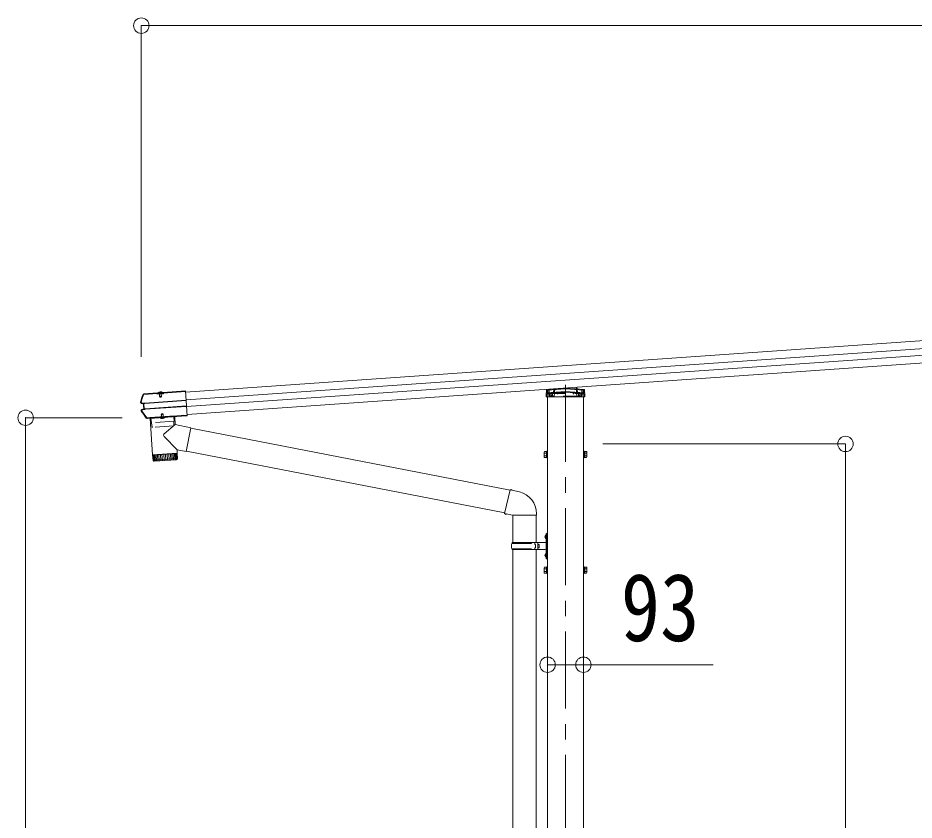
# Model space of a CAD drawing. Units: millimetres at full size, sheet at 1:40; details may follow other scales. Extents: x -11243 to 11243, y -7760 to 7760.
# Drawn here: x 1340 to 3664, y -2889 to -808 of the extents above; entities that cross this region are included whole.
import ezdxf
from ezdxf.enums import TextEntityAlignment as Align

# ---------------------------------------------------------------- set-up
doc = ezdxf.new("R2010")
doc.units = ezdxf.units.MM
doc.header["$LTSCALE"] = 40
doc.header["$PDMODE"] = 32
doc.header["$PDSIZE"] = 40
doc.linetypes.add('CHAIN1', pattern=[8, 5, -1, 1, -1])
doc.linetypes.add('DASHED1', pattern=[1.8, 1.2, -0.6])
for name, color, linetype, lineweight in [('0-1_本体', 5, 'CHAIN1', 9), ('0-3_ELV2', 4, 'Continuous', 9), ('0-6_OTH_LINE', 6, 'Continuous', 9), ('0-9_OUTLINE', 7, 'Continuous', 9)]:
    doc.layers.add(name, color=color, linetype=linetype, lineweight=lineweight)
doc.styles.add('ＭＳ ゴシック', font='')
doc.styles.get('ＭＳ ゴシック').set_extended_font_data('MS Gothic')

msp = doc.modelspace()

# ---------------------------------------------------------------- linework, layer by layer
at = {"layer": '0-1_本体'}
msp.add_line((2760.2, -1759.8), (2760.2, -4459.08), dxfattribs=at)
at = {"layer": '0-3_ELV2'}
for p, q in [((6637.41, -1438.81), (1774.85, -1778.83)), ((6638.83, -1459.12), (1776.27, -1799.14)), ((6640.04, -1476.36), (1777.47, -1816.38)), ((6641.46, -1496.67), (1778.89, -1836.69)), ((2790.01, -1766.01), (2790.3, -1770.65)), ((1666.49, -1783.22), (1666.3, -1783.36)), ((1666.3, -1783.36), (1666.4, -1784.83)), ((1666.4, -1784.83), (1666.53, -1784.75)), ((1666.72, -1783.19), (1666.49, -1783.22)), ((1666.6, -1784.71), (1666.49, -1783.22)), ((1666.53, -1784.75), (1666.6, -1784.71)), ((1666.6, -1784.71), (1702.21, -1782.22)), ((1666.72, -1783.19), (1702.1, -1780.72)), ((1700.92, -1782.43), (1701.06, -1784.39)), ((1718.02, -1783.21), (1701.06, -1784.39)), ((1702.21, -1782.22), (1702.1, -1780.72)), ((1702.35, -1781.52), (1702.1, -1780.72)), ((1702.28, -1782.81), (1702.25, -1782.34)), ((1716.59, -1781.8), (1702.28, -1782.81)), ((1716.33, -1780.67), (1702.37, -1781.65)), ((1702.37, -1781.65), (1702.45, -1782.79)), ((1703.5, -1781.57), (1703.49, -1781.37)), ((1714.77, -1781.33), (1704.08, -1782.08)), ((1706.44, -1782.51), (1706.54, -1784.01)), ((1707.03, -1783.27), (1707.16, -1782.76)), ((1707.03, -1783.27), (1712.02, -1782.92)), ((1707.03, -1783.27), (1707.51, -1790.16)), ((1707.46, -1783.24), (1707.37, -1782.75)), ((1707.46, -1783.24), (1708.01, -1791.04)), ((1711.58, -1782.95), (1711.61, -1782.45)), ((1711.58, -1782.95), (1712.13, -1790.76)), ((1712.02, -1782.92), (1711.81, -1782.44)), ((1712.02, -1782.92), (1712.5, -1789.81)), ((1712.53, -1783.59), (1712.42, -1782.1)), ((1714.08, -1782.28), (1714.01, -1781.38)), ((1715.27, -1780.75), (1715.26, -1780.55)), ((1716.33, -1780.67), (1716.41, -1781.82)), ((1716.47, -1779.72), (1716.34, -1780.54)), ((1716.47, -1779.72), (1774.63, -1775.65)), ((1716.57, -1781.22), (1716.47, -1779.72)), ((1716.55, -1781.34), (1716.57, -1781.22)), ((1717.88, -1781.25), (1716.55, -1781.34)), ((1716.55, -1781.34), (1716.59, -1781.8)), ((1716.57, -1781.22), (1774.73, -1777.15)), ((1717.88, -1781.25), (1718.02, -1783.21)), ((1774.63, -1775.65), (1779.13, -1840.09)), ((2711.26, -1780.44), (2760.2, -1777.02)), ((2711.78, -1771.93), (2760.2, -1768.55)), ((2760.2, -1768.55), (2808.61, -1771.93)), ((2760.2, -1768.55), (2760.2, -1769.49)), ((2760.2, -1777.02), (2809.13, -1780.44)), ((2760.2, -1777.02), (2760.2, -1777.96)), ((2809.54, -1772.87), (2810.65, -1790.95)), ((1665.36, -1808.6), (1660.61, -1808.03)), ((1666.77, -1807.26), (1660.79, -1806.54)), ((1666.28, -1808.54), (1665.36, -1808.6)), ((1667.69, -1807.2), (1666.77, -1807.26)), ((1667.92, -1823.59), (1666.77, -1807.26)), ((1667, -1808.6), (1667.53, -1808.56)), ((1668.3, -1807.21), (1668.07, -1807.23)), ((1776.3, -1799.6), (1669.18, -1807.1)), ((1669.26, -1808.33), (1776.39, -1800.84)), ((1707.51, -1790.16), (1712.5, -1789.81)), ((1711.82, -1791.56), (1712.5, -1789.81)), ((2713.7, -4963.22), (2713.7, -1790.95)), ((2806.7, -4963.22), (2806.7, -1790.95)), ((1662.13, -1825.16), (1667.92, -1823.59)), ((1667.25, -1822.4), (1666.33, -1822.47)), ((1668.83, -1823.53), (1667.92, -1823.59)), ((1668.47, -1822.21), (1667.93, -1822.24)), ((1669.18, -1823.45), (1669.4, -1823.43)), ((1670.23, -1822.2), (1777.36, -1814.7)), ((1670.32, -1823.43), (1777.44, -1815.94)), ((1712.43, -1834.72), (1711.75, -1836.48)), ((1712.51, -1841.15), (1712.12, -1835.53)), ((1715.82, -1834.49), (1712.43, -1834.72)), ((1716.74, -1836.13), (1715.82, -1834.49)), ((1716.64, -1840.86), (1716.24, -1835.24)), ((1675.36, -1845.84), (1676.08, -1845.79)), ((1675.73, -1847.32), (1676.18, -1847.29)), ((1676.08, -1845.79), (1676.18, -1847.29)), ((1682.34, -1846.49), (1676.36, -1846.91)), ((1682.24, -1844.99), (1682.34, -1846.49)), ((1682.34, -1845.95), (1682.35, -1845.95)), ((1682.57, -1846.84), (1682.34, -1846.49)), ((1682.46, -1845.35), (1763.87, -1839.65)), ((1682.46, -1845.35), (1682.57, -1846.84)), ((1682.57, -1846.84), (1763.97, -1841.15)), ((1682.9, -1846.81), (1746.75, -1842.35)), ((1708.96, -1845.24), (1708.94, -1844.99)), ((1720.73, -1844.42), (1708.96, -1845.24)), ((1716.74, -1836.13), (1711.75, -1836.48)), ((1712.09, -1841.28), (1711.75, -1836.48)), ((1717.08, -1840.93), (1716.74, -1836.13)), ((1720.73, -1844.42), (1720.71, -1844.17)), ((1763.87, -1839.65), (1763.97, -1841.15)), ((1764.14, -1840.77), (1763.97, -1841.15)), ((1764.04, -1839.27), (1764.14, -1840.77)), ((1770.13, -1840.35), (1764.14, -1840.77)), ((1770.02, -1838.85), (1770.13, -1840.35)), ((1770.35, -1840.71), (1770.13, -1840.35)), ((1770.25, -1839.21), (1779.03, -1838.59)), ((1770.25, -1839.21), (1770.35, -1840.71)), ((1770.35, -1840.71), (1779.13, -1840.09)), ((1771.55, -1839.12), (1771.65, -1840.62)), ((1771.62, -1840.22), (1779.11, -1839.7)), ((2705, -1934.22), (2705.58, -1933.22)), ((2705, -1934.22), (2705, -1947.22)), ((2705, -1947.22), (2705.58, -1948.23)), ((2710.5, -1933.22), (2705.58, -1933.22)), ((2710.5, -1936.97), (2705.58, -1936.97)), ((2710.5, -1944.47), (2705.58, -1944.47)), ((2710.5, -1948.23), (2705.58, -1948.23)), ((2710.49, -1941.02), (2712.1, -1941.02)), ((2710.5, -1933.02), (2710.5, -1948.03)), ((2712.1, -1933.47), (2710.5, -1933.47)), ((2710.5, -1940.02), (2712.1, -1940.02)), ((2710.5, -1947.57), (2712.1, -1947.57)), ((2808.3, -1933.47), (2809.9, -1933.47)), ((2809.9, -1940.02), (2808.3, -1940.02)), ((2809.9, -1941.02), (2808.3, -1941.02)), ((2809.9, -1947.57), (2808.3, -1947.57)), ((2809.9, -1933.02), (2809.9, -1948.03)), ((2809.9, -1933.02), (2814.81, -1933.02)), ((2809.9, -1936.77), (2814.81, -1936.77)), ((2809.9, -1944.27), (2814.81, -1944.27)), ((2809.9, -1948.03), (2814.81, -1948.03)), ((2815.4, -1934.02), (2814.81, -1933.02)), ((2815.4, -1947.02), (2814.81, -1948.03)), ((2815.4, -1934.02), (2815.4, -1947.02)), ((2705, -2234.22), (2705.58, -2233.22)), ((2705, -2234.22), (2705, -2247.22)), ((2705, -2247.22), (2705.58, -2248.23)), ((2710.5, -2233.22), (2705.58, -2233.22)), ((2710.5, -2236.97), (2705.58, -2236.97)), ((2710.5, -2244.47), (2705.58, -2244.47)), ((2710.5, -2248.23), (2705.58, -2248.23)), ((2710.49, -2241.02), (2712.1, -2241.02)), ((2710.5, -2233.02), (2710.5, -2248.03)), ((2712.1, -2233.47), (2710.5, -2233.47)), ((2710.5, -2240.02), (2712.1, -2240.02)), ((2710.5, -2247.57), (2712.1, -2247.57)), ((2808.3, -2233.47), (2809.9, -2233.47)), ((2809.9, -2240.02), (2808.3, -2240.02)), ((2809.9, -2241.02), (2808.3, -2241.02)), ((2809.9, -2247.57), (2808.3, -2247.57)), ((2809.9, -2233.02), (2809.9, -2248.03)), ((2809.9, -2233.02), (2814.81, -2233.02)), ((2809.9, -2236.77), (2814.81, -2236.77)), ((2809.9, -2244.27), (2814.81, -2244.27)), ((2809.9, -2248.03), (2814.81, -2248.03)), ((2815.4, -2234.02), (2814.81, -2233.02)), ((2815.4, -2247.02), (2814.81, -2248.03)), ((2815.4, -2234.02), (2815.4, -2247.02))]:
    msp.add_line(p, q, dxfattribs=at)
at = {"layer": '0-3_ELV2', "linetype": 'DASHED1'}
for p, q in [((2788.02, -1766.15), (2789.53, -1790.95)), ((1704.7, -1781.46), (1704.63, -1781.71)), ((1704.76, -1780.93), (1713.94, -1780.28)), ((1704.84, -1782.02), (1704.76, -1780.93)), ((1706.83, -1778.55), (1708.22, -1780.92)), ((1707.16, -1782.76), (1707.27, -1782.37)), ((1707.27, -1782.37), (1707.19, -1781.26)), ((1707.34, -1782.75), (1707.2, -1780.76)), ((1707.37, -1782.75), (1707.25, -1782.16)), ((1709.41, -1781.45), (1708.22, -1780.92)), ((1709.41, -1781.45), (1710.51, -1780.76)), ((1711.56, -1778.22), (1710.51, -1780.76)), ((1711.63, -1782.45), (1711.49, -1780.46)), ((1711.66, -1782.06), (1711.58, -1780.95)), ((1711.61, -1782.45), (1711.64, -1781.85)), ((1711.81, -1782.44), (1711.66, -1782.06)), ((1714.01, -1781.38), (1713.94, -1780.28)), ((1714.07, -1780.8), (1714.17, -1781.04)), ((2711.33, -1780.45), (2809.06, -1780.45)), ((2713.8, -1773.8), (2712.75, -1790.95)), ((2713.22, -1783.25), (2718.2, -1783.25)), ((2713.27, -1782.45), (2807.12, -1782.45)), ((2760.2, -1779.02), (2713.28, -1782.3)), ((2760.2, -1770.55), (2713.8, -1773.8)), ((2717, -1773.57), (2717, -1787.22)), ((2717, -1787.22), (2718, -1788.95)), ((2802.4, -1788.95), (2718, -1788.95)), ((2718.2, -1773.49), (2718.2, -1788.95)), ((2719.7, -1781.86), (2719.7, -1788.95)), ((2722.8, -1782.45), (2722.8, -1788.95)), ((2722.92, -1782.45), (2722.92, -1788.95)), ((2723.2, -1781.61), (2723.2, -1788.95)), ((2723.2, -1787.22), (2726.2, -1787.22)), ((2726.2, -1781.4), (2726.2, -1788.95)), ((2729.44, -1781.39), (2730.12, -1770.2)), ((2732.13, -1770.06), (2730.86, -1790.95)), ((2734.2, -1780.45), (2734.2, -1782.45)), ((2738.7, -1783.25), (2738.7, -1780.53)), ((2740.2, -1783.25), (2738.7, -1783.25)), ((2740.2, -1780.42), (2740.2, -1783.25)), ((2806.59, -1773.8), (2760.2, -1770.55)), ((2807.11, -1782.3), (2760.2, -1779.02)), ((2780.2, -1783.25), (2780.2, -1780.42)), ((2780.2, -1783.25), (2781.7, -1783.25)), ((2781.7, -1780.53), (2781.7, -1783.25)), ((2786.2, -1782.45), (2786.2, -1780.45)), ((2790.3, -1770.65), (2790.95, -1781.39)), ((2794.2, -1781.4), (2794.2, -1788.95)), ((2794.2, -1787.22), (2797.2, -1787.22)), ((2797.2, -1781.61), (2797.2, -1788.95)), ((2797.47, -1782.45), (2797.47, -1788.95)), ((2797.6, -1782.45), (2797.6, -1788.95)), ((2800.7, -1781.86), (2800.7, -1788.95)), ((2802.2, -1773.49), (2802.2, -1788.95)), ((2802.2, -1783.25), (2807.17, -1783.25)), ((2802.4, -1788.95), (2803.4, -1787.22)), ((2803.4, -1773.57), (2803.4, -1787.22)), ((2807.64, -1790.95), (2806.59, -1773.8)), ((1712.51, -1847.33), (1713.67, -1844.53)), ((1714.77, -1843.84), (1713.67, -1844.53)), ((1714.77, -1843.84), (1715.96, -1844.37)), ((1717.5, -1846.98), (1715.96, -1844.37))]:
    msp.add_line(p, q, dxfattribs=at)
at = {"layer": '0-3_ELV2'}
for points in [[(1659.7, -1804.9), (1662.51, -1795.24), (1665.53, -1785.63)], [(1702.21, -1782.22), (1702.25, -1782.34), (1700.92, -1782.43)], [(1714.08, -1782.28), (1704.9, -1782.92), (1704.84, -1782.02)], [(2810.65, -1790.95), (2709.75, -1790.95), (2710.85, -1772.87)], [(1661.73, -1823.71), (1666.33, -1822.47), (1665.36, -1808.6)], [(1707.51, -1790.16), (1708.43, -1791.8), (1711.82, -1791.56)], [(1674.31, -1845.36), (1667.75, -1836.33), (1661.39, -1827.15)], [(1682.46, -1845.35), (1682.24, -1844.99), (1676.25, -1845.41), (1676.08, -1845.79)], [(1676.25, -1845.41), (1676.36, -1846.91), (1676.18, -1847.29)], [(1747.18, -1841.32), (1747.11, -1840.32), (1682.26, -1844.85), (1682.33, -1845.85)], [(1770.25, -1839.21), (1770.02, -1838.85), (1764.04, -1839.27), (1763.87, -1839.65)], [(2713.7, -1932.02), (2712.1, -1932.02), (2712.1, -1949.02), (2713.7, -1949.02)], [(2806.7, -1932.02), (2808.3, -1932.02), (2808.3, -1949.02), (2806.7, -1949.02)], [(2713.7, -2232.02), (2712.1, -2232.02), (2712.1, -2249.02), (2713.7, -2249.02)], [(2806.7, -2232.02), (2808.3, -2232.02), (2808.3, -2249.02), (2806.7, -2249.02)]]:
    msp.add_lwpolyline(points, dxfattribs=at)
for centre, radius, start, end in [((2141.55, -1940.23), 502, 162.04537, 164.31277), ((1667.03, -1786.46), 3.19, 103.22631, 162.05142), ((1666.67, -1786), 1.2, 102.71221, 162.01357), ((1704.04, -1781.33), 0.55, 142.43917, 184), ((1704.05, -1781.53), 0.545, 184, 274), ((1709.7, -1785.69), 7.7, 45.56083, 142.43917), ((1714.73, -1780.78), 0.545, 274, 4), ((1714.71, -1780.59), 0.55, 4, 45.56083), ((2711.33, -1781.44), 1, 94, 176.5), ((2711.85, -1772.93), 1, 94, 176.5), ((2808.54, -1772.93), 1, 3.5, 86), ((2809.06, -1781.44), 1, 3.5, 86), ((1660.94, -1805.25), 2.8, 164.31277, 263.16971), ((1660.95, -1805.25), 1.3, 164.24366, 263.03582), ((1662.47, -1826.42), 2.8, 105.16971, 214.06629), ((2076, -1546.79), 502, 214.06629, 216.59248), ((1662.47, -1826.42), 1.3, 105.30295, 214.13631), ((1675.51, -1844.14), 3.19, 216.58984, 274.01289), ((1675.27, -1844.65), 1.2, 216.62025, 274.01295), ((1683.33, -1845.78), 1, 184, 274), ((1714.5, -1839.89), 7.7, 223.98312, 324.01688), ((1746.18, -1841.39), 1, 274, 4), ((2717.41, -1940.72), 12.42, 162.41205, 197.58795), ((2708.32, -1935.09), 3.32, 145.61575, 214.38425), ((2708.32, -1946.35), 3.32, 145.61575, 214.38425), ((2812.07, -1934.89), 3.32, 325.61575, 34.38425), ((2812.07, -1946.15), 3.32, 325.61575, 34.38425), ((2802.98, -1940.52), 12.42, 342.41205, 17.58795), ((2717.41, -2240.72), 12.42, 162.41205, 197.58795), ((2708.32, -2235.09), 3.32, 145.61575, 214.38425), ((2708.32, -2246.35), 3.32, 145.61575, 214.38425), ((2812.07, -2234.89), 3.32, 325.61575, 34.38425), ((2812.07, -2246.15), 3.32, 325.61575, 34.38425), ((2802.98, -2240.52), 12.42, 342.41205, 17.58795)]:
    msp.add_arc(centre, radius, start, end, dxfattribs=at)
at = {"layer": '0-3_ELV2', "linetype": 'DASHED1'}
for centre, radius, start, end in [((1704.15, -1781.57), 0.5, 274, 344), ((1705.47, -1781.68), 0.8, 94, 164), ((1706.69, -1781.29), 0.5, 4, 94), ((1712.08, -1780.92), 0.5, 94, 184), ((1713.33, -1781.13), 0.8, 24, 94), ((1714.63, -1780.84), 0.5, 204, 274), ((2711.33, -1781.45), 1, 90, 176.5), ((2809.06, -1781.45), 1, 3.5, 90)]:
    msp.add_arc(centre, radius, start, end, dxfattribs=at)
at = {"layer": '0-3_ELV2'}
for centre, major_axis, ratio, start_param, end_param in [((1702.57, -1784.7), (-0.22, 3.19), 0.014286, 5.9883828, 6.2220988), ((1716.56, -1783.73), (-0.22, 3.19), 0.014286, 0.0610865, 0.2948025), ((1669.3, -1808.9), (3.03, -0.36), 0.014525, 2.4375911, 3.0658321), ((1669.3, -1808.91), (2.99, 0.21), 0.19438, 1.5707963, 2.1939282), ((1669.2, -1807.38), (1.52, -0.18), 0.014525, 2.4126357, 3.0658321), ((1669.2, -1807.39), (1.5, 0.1), 0.19438, 1.5707963, 2.2034964), ((1670.19, -1821.6), (2.95, 0.8), 0.014957, 3.2171785, 3.8372566), ((1670.19, -1821.61), (2.99, 0.21), 0.19438, 4.0848352, 4.712389), ((1670.3, -1823.13), (1.48, 0.4), 0.014957, 3.2171785, 3.8435615), ((1670.3, -1823.14), (1.5, 0.1), 0.19438, 4.0561004, 4.712389)]:
    msp.add_ellipse(centre, major_axis=major_axis, ratio=ratio, start_param=start_param, end_param=end_param, dxfattribs=at)
at = {"layer": '0-6_OTH_LINE'}
for p, q in [((6721.98, -828.14), (1660.14, -828.14)), ((1660.14, -828.14), (1660.14, -1687.03)), ((1360.15, -1845.33), (1610.15, -1845.33)), ((1360.15, -4413.22), (1360.15, -1845.33)), ((3486.2, -1913.22), (2856.7, -1913.22)), ((3486.2, -4413.22), (3486.2, -1913.22)), ((2713.7, -2485.92), (2806.7, -2485.92)), ((2806.7, -2485.92), (3142.85, -2485.92))]:
    msp.add_line(p, q, dxfattribs=at)
for p in [(1660.14, -828.14), (1360.15, -1845.33), (3486.2, -1913.22), (2713.7, -2485.92), (2806.7, -2485.92)]:
    msp.add_point(p, dxfattribs=at)
at = {"layer": '0-9_OUTLINE'}
for p, q in [((1682.84, -1846.82), (1689.46, -1941.59)), ((1746.68, -1842.35), (1748.14, -1863.16)), ((1748.14, -1863.16), (1719.83, -1886.62)), ((1788.89, -1871.08), (1748.14, -1863.16)), ((1788.89, -1871.08), (1776.83, -1933.12)), ((2616.27, -2033.54), (1788.59, -1872.65)), ((1752.7, -1928.43), (1719.42, -1893.94)), ((1752.7, -1928.43), (1753.31, -1937.12)), ((1752.7, -1928.43), (1776.83, -1933.12)), ((1689.46, -1941.59), (1753.31, -1937.12)), ((1753.38, -1938.12), (1689.53, -1942.58)), ((1689.53, -1942.58), (1690.67, -1955.59)), ((1691.25, -1957.11), (1690.23, -1942.54)), ((1690.67, -1955.54), (1754.06, -1951.1)), ((1691.46, -1942.45), (1692.5, -1957.41)), ((1694.32, -1957.29), (1693.27, -1942.32)), ((1693.95, -1941.27), (1694.04, -1942.27)), ((1695.63, -1942.16), (1696.68, -1957.12)), ((1699.54, -1956.92), (1698.49, -1941.96)), ((1702.85, -1956.69), (1701.8, -1941.73)), ((1705.49, -1941.47), (1706.54, -1956.43)), ((1709.5, -1941.19), (1710.54, -1956.15)), ((1713.73, -1940.89), (1714.78, -1955.86)), ((1718.12, -1940.58), (1719.16, -1955.55)), ((1722.57, -1940.27), (1723.62, -1955.24)), ((1727, -1939.96), (1728.04, -1954.93)), ((1731.32, -1939.66), (1732.37, -1954.63)), ((1735.45, -1939.37), (1736.49, -1954.34)), ((1739.31, -1939.1), (1740.35, -1954.07)), ((1742.81, -1938.86), (1743.86, -1953.82)), ((1745.91, -1938.64), (1746.95, -1953.61)), ((1748.53, -1938.46), (1749.57, -1953.42)), ((1748.82, -1937.44), (1748.87, -1938.43)), ((1750.62, -1938.31), (1751.66, -1953.28)), ((1752.14, -1938.21), (1753.19, -1953.17)), ((1754.06, -1951.16), (1753.38, -1938.12)), ((2602.67, -2092.02), (1777.14, -1931.55)), ((1751.27, -1954.31), (1693.87, -1958.32)), ((2616.63, -2031.98), (2602.27, -2093.73)), ((2616.63, -2031.98), (2640.95, -2037.79)), ((2602.27, -2093.73), (2622.35, -2098.28)), ((2602.27, -2093.73), (2606.27, -2096.41)), ((2607.15, -2094.84), (2606.27, -2096.41)), ((2622.35, -2098.28), (2685.09, -2098.28)), ((2623.72, -2098.28), (2623.72, -2169.28)), ((2683.72, -2098.28), (2683.72, -2169.28)), ((2685.09, -2094.11), (2685.09, -2098.28)), ((2707.39, -2152.13), (2709.44, -2153.13)), ((2708.66, -2150.13), (2709.3, -2150.13)), ((2708.66, -2150.13), (2708.66, -2158.43)), ((2708.66, -2158.43), (2709.3, -2158.43)), ((2709.3, -2150.13), (2709.7, -2150.53)), ((2709.44, -2153.13), (2710.05, -2154.28)), ((2709.7, -2146.28), (2712.7, -2144.78)), ((2709.7, -2146.28), (2709.7, -2210.28)), ((2712.7, -2144.78), (2712.7, -2211.78)), ((2712.7, -2144.78), (2713.7, -2144.78)), ((2620.72, -2171.28), (2671.05, -2171.28)), ((2621.72, -2169.28), (2707.72, -2169.28)), ((2621.72, -2169.28), (2621.72, -2171.28)), ((2680.72, -2169.28), (2680.72, -2173.78)), ((2680.72, -2173.78), (2682.72, -2173.78)), ((2680.72, -2187.28), (2680.72, -2182.78)), ((2680.72, -2182.78), (2682.72, -2182.78)), ((2682.72, -2173.78), (2682.72, -2182.78)), ((2688.7, -2169.28), (2688.7, -2187.28)), ((2688.7, -2173.78), (2691.7, -2173.78)), ((2688.7, -2182.78), (2691.7, -2182.78)), ((2691.7, -2173.78), (2691.7, -2182.78)), ((2620.72, -2185.28), (2671.05, -2185.28)), ((2621.72, -2187.28), (2621.72, -2185.28)), ((2621.72, -2187.28), (2707.72, -2187.28)), ((2623.71, -2187.28), (2623.71, -3179.25)), ((2683.71, -2187.28), (2683.71, -3179.25)), ((2707.39, -2200.13), (2709.44, -2201.13)), ((2708.66, -2198.13), (2709.3, -2198.13)), ((2708.66, -2198.13), (2708.66, -2206.43)), ((2708.66, -2206.43), (2709.3, -2206.43)), ((2709.3, -2198.13), (2709.3, -2206.43)), ((2709.3, -2198.13), (2709.7, -2198.53)), ((2709.3, -2206.43), (2709.7, -2206.03)), ((2709.44, -2201.13), (2710.05, -2202.28)), ((2709.7, -2210.28), (2712.7, -2211.78)), ((2712.7, -2211.78), (2713.7, -2211.78))]:
    msp.add_line(p, q, dxfattribs=at)
at = {"layer": '0-9_OUTLINE', "linetype": 'DASHED1'}
for p, q in [((1685.05, -1846.66), (1686.19, -1858.13)), ((1744.61, -1854.53), (1686.72, -1858.58)), ((1688.2, -1870.02), (1686.92, -1858.56)), ((1744.6, -1866.08), (1744.28, -1854.55)), ((1744.6, -1842.5), (1745.07, -1854.01)), ((1744.14, -1866.59), (1688.73, -1870.46))]:
    msp.add_line(p, q, dxfattribs=at)
at = {"layer": '0-9_OUTLINE'}
for points in [[(2616.63, -2031.98), (2621.35, -2031.54), (2621.49, -2033.14)], [(2707.39, -2156.42), (2709.44, -2155.43), (2710.05, -2154.28)], [(2709.3, -2150.13), (2709.3, -2158.43), (2709.7, -2158.03)], [(2707.39, -2204.42), (2709.44, -2203.43), (2710.05, -2202.28)]]:
    msp.add_lwpolyline(points, dxfattribs=at)
at = {"layer": '0-9_OUTLINE', "linetype": 'DASHED1'}
for centre, start, end in [((1686.68, -1858.08), 185.67065, 274), ((1744.57, -1854.03), 274, 2.32935), ((1688.69, -1869.97), 186.38594, 274), ((1744.1, -1866.09), 274, 1.61406)]:
    msp.add_arc(centre, 0.5, start, end, dxfattribs=at)
at = {"layer": '0-9_OUTLINE'}
for centre, radius, start, end in [((1723.02, -1890.47), 5, 129.65551, 223.97399), ((1751.06, -1951.31), 3, 274, 3), ((1693.66, -1955.33), 3, 185, 274.04832), ((2627.09, -2094.11), 58, 0, 76.56538), ((2712.99, -2154.28), 6, 136.21765, 223.78235), ((2669.47, -2178.28), 49.25, 171.82876, 180.00002), ((2669.47, -2178.28), 49.25, 180.00002, 188.17127), ((2671.05, -2169.28), 2, 270, 359.99998), ((2707.7, -2167.28), 2, 270, 359.99998), ((2671.05, -2187.28), 2, 0.00005, 90.00004), ((2712.99, -2202.28), 6, 136.21765, 223.78235), ((2707.7, -2189.28), 2, 0.00005, 90.00004)]:
    msp.add_arc(centre, radius, start, end, dxfattribs=at)

# ---------------------------------------------------------------- texts
at = {"layer": '0-6_OTH_LINE', "color": 7, "style": 'ＭＳ ゴシック', "width": 0.85}
msp.add_text('93', height=176, dxfattribs=at).set_placement((2903.71, -2477.44), align=Align.BOTTOM_LEFT)

doc.saveas('drawing.dxf')
